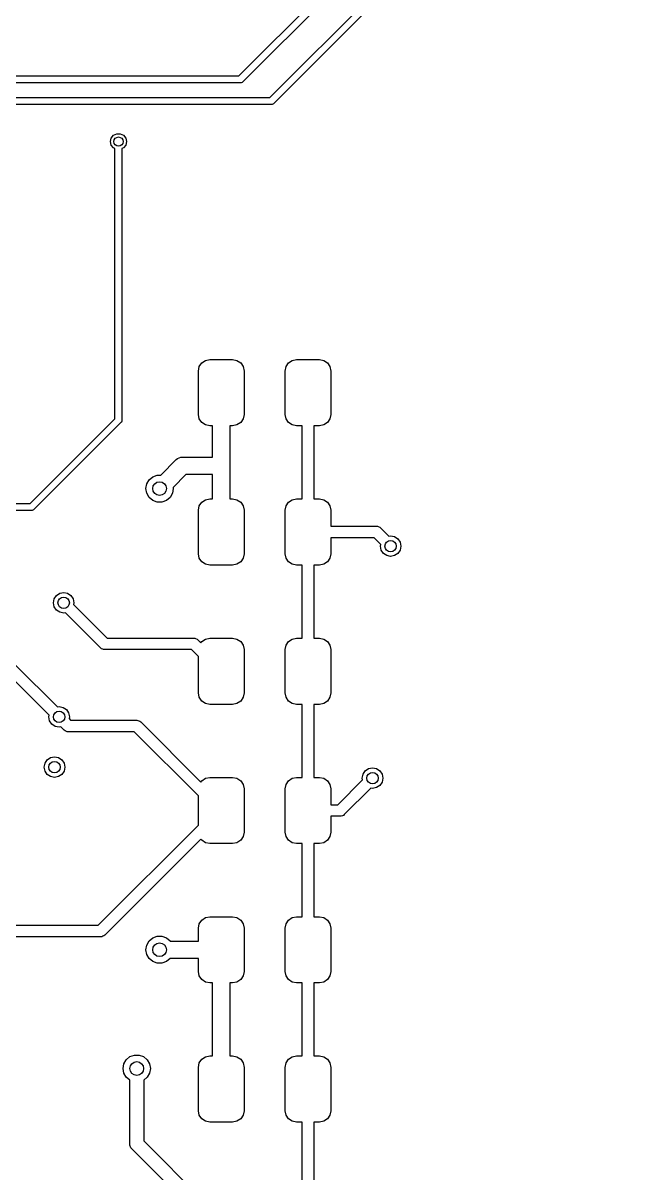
# Model space of a CAD drawing. Extents: x 0.05 to 3.89, y 0.04 to 4.21.
# Drawn here: x 3.276 to 3.795, y 2.115 to 3.106 of the extents above; entities that cross this region are included whole.
import ezdxf

# ---------------------------------------------------------------- set-up
doc = ezdxf.new("R2010")
doc.units = 0
doc.header["$MEASUREMENT"] = 0
doc.layers.add('BLACK', color=7, linetype='CONTINUOUS')

msp = doc.modelspace()

# ---------------------------------------------------------------- linework, layer by layer
at = {"layer": 'BLACK', "linetype": 'CONTINUOUS'}
for p, q in [((3.48891, 3.04198), (3.79077, 3.34383)), ((3.79501, 3.33959), (3.49228, 3.03686)), ((3.46214, 3.06048), (3.56747, 3.16581)), ((3.57259, 3.16245), (3.46551, 3.05536)), ((3.24094, 3.06048), (3.46214, 3.06048)), ((3.46339, 3.05448), (3.24219, 3.05448)), ((3.46397, 3.05454), (3.46339, 3.05448)), ((3.46505, 3.05499), (3.46397, 3.05454)), ((3.46551, 3.05536), (3.46505, 3.05499)), ((3.24646, 3.04198), (3.48891, 3.04198)), ((3.49016, 3.03598), (3.2477, 3.03598)), ((3.49074, 3.03603), (3.49016, 3.03598)), ((3.49182, 3.03648), (3.49074, 3.03603)), ((3.49228, 3.03686), (3.49182, 3.03648)), ((3.35138, 3.00394), (3.35206, 3.00693)), ((3.35206, 3.00693), (3.35397, 3.00932)), ((3.35397, 3.00932), (3.35673, 3.01065)), ((3.35673, 3.01065), (3.3598, 3.01065)), ((3.3598, 3.01065), (3.36256, 3.00932)), ((3.36256, 3.00932), (3.36448, 3.00693)), ((3.36448, 3.00693), (3.36516, 3.00394)), ((3.35206, 3.00095), (3.35138, 3.00394)), ((3.35397, 2.99855), (3.35206, 3.00095)), ((3.35527, 2.99793), (3.35397, 2.99855)), ((3.35527, 2.76502), (3.35527, 2.99793)), ((3.36256, 2.99855), (3.36127, 2.99793)), ((3.36127, 2.99793), (3.36127, 2.76378)), ((3.36448, 3.00095), (3.36256, 2.99855)), ((3.36516, 3.00394), (3.36448, 3.00095)), ((3.43324, 2.8152), (3.43701, 2.81594)), ((3.43701, 2.81594), (3.45669, 2.81594)), ((3.45669, 2.81594), (3.46046, 2.8152)), ((3.50804, 2.8152), (3.51181, 2.81594)), ((3.51181, 2.81594), (3.5315, 2.81594)), ((3.5315, 2.81594), (3.53526, 2.8152)), ((3.42717, 2.8061), (3.42791, 2.80987)), ((3.42717, 2.7687), (3.42717, 2.8061)), ((3.42791, 2.80987), (3.43005, 2.81306)), ((3.43005, 2.81306), (3.43324, 2.8152)), ((3.46046, 2.8152), (3.46365, 2.81306)), ((3.46365, 2.81306), (3.46579, 2.80987)), ((3.46579, 2.80987), (3.46654, 2.8061)), ((3.46654, 2.8061), (3.46654, 2.7687)), ((3.50197, 2.8061), (3.50272, 2.80987)), ((3.50197, 2.7687), (3.50197, 2.8061)), ((3.50272, 2.80987), (3.50485, 2.81306)), ((3.50485, 2.81306), (3.50804, 2.8152)), ((3.53526, 2.8152), (3.53846, 2.81306)), ((3.53846, 2.81306), (3.54059, 2.80987)), ((3.54059, 2.80987), (3.54134, 2.8061)), ((3.54134, 2.8061), (3.54134, 2.7687)), ((3.42791, 2.76493), (3.42717, 2.7687)), ((3.46654, 2.7687), (3.46579, 2.76493)), ((3.50272, 2.76493), (3.50197, 2.7687)), ((3.54134, 2.7687), (3.54059, 2.76493)), ((3.33252, 2.74228), (3.35527, 2.76502)), ((3.36039, 2.76166), (3.33677, 2.73804)), ((3.36076, 2.76211), (3.36039, 2.76166)), ((3.36109, 2.7629), (3.36076, 2.76211)), ((3.36121, 2.76319), (3.36109, 2.7629)), ((3.36127, 2.76378), (3.36121, 2.76319)), ((3.43005, 2.76174), (3.42791, 2.76493)), ((3.43324, 2.75961), (3.43005, 2.76174)), ((3.43701, 2.75886), (3.43324, 2.75961)), ((3.43935, 2.75886), (3.43701, 2.75886)), ((3.43935, 2.73191), (3.43935, 2.75886)), ((3.45669, 2.75886), (3.45435, 2.75886)), ((3.45435, 2.75886), (3.45435, 2.72441)), ((3.46046, 2.75961), (3.45669, 2.75886)), ((3.46365, 2.76174), (3.46046, 2.75961)), ((3.46579, 2.76493), (3.46365, 2.76174)), ((3.50485, 2.76174), (3.50272, 2.76493)), ((3.50804, 2.75961), (3.50485, 2.76174)), ((3.51181, 2.75886), (3.50804, 2.75961)), ((3.51665, 2.75886), (3.51181, 2.75886)), ((3.51665, 2.69587), (3.51665, 2.75886)), ((3.5315, 2.75886), (3.52665, 2.75886)), ((3.52665, 2.75886), (3.52665, 2.69587)), ((3.53526, 2.75961), (3.5315, 2.75886)), ((3.53846, 2.76174), (3.53526, 2.75961)), ((3.54059, 2.76493), (3.53846, 2.76174)), ((3.28203, 2.69178), (3.33252, 2.74228)), ((3.33677, 2.73804), (3.28539, 2.68666)), ((3.33252, 2.74228), (3.33252, 2.74228)), ((3.33677, 2.73804), (3.33677, 2.73804)), ((3.39473, 2.71636), (3.40808, 2.72971)), ((3.40808, 2.72971), (3.40922, 2.73065)), ((3.40922, 2.73065), (3.41192, 2.73177)), ((3.41192, 2.73177), (3.41339, 2.73191)), ((3.41339, 2.73191), (3.43935, 2.73191)), ((3.41649, 2.71691), (3.40533, 2.70575)), ((3.43935, 2.71691), (3.41649, 2.71691)), ((3.43935, 2.69587), (3.43935, 2.71691)), ((3.45435, 2.72441), (3.45435, 2.69587)), ((3.38189, 2.70472), (3.3826, 2.70876)), ((3.3826, 2.70876), (3.38465, 2.71232)), ((3.38465, 2.71232), (3.3878, 2.71495)), ((3.3878, 2.71495), (3.39165, 2.71636)), ((3.39165, 2.71636), (3.39473, 2.71636)), ((3.3826, 2.70068), (3.38189, 2.70472)), ((3.38465, 2.69713), (3.3826, 2.70068)), ((3.3878, 2.6945), (3.38465, 2.69713)), ((3.40275, 2.69713), (3.39961, 2.6945)), ((3.4048, 2.70068), (3.40275, 2.69713)), ((3.40551, 2.70472), (3.4048, 2.70068)), ((3.40533, 2.70575), (3.40551, 2.70472)), ((3.19409, 2.69178), (3.28203, 2.69178)), ((3.39165, 2.69309), (3.3878, 2.6945)), ((3.39575, 2.69309), (3.39165, 2.69309)), ((3.39961, 2.6945), (3.39575, 2.69309)), ((3.42717, 2.68602), (3.42791, 2.68979)), ((3.42791, 2.68979), (3.43005, 2.69298)), ((3.43005, 2.69298), (3.43324, 2.69512)), ((3.43324, 2.69512), (3.43701, 2.69587)), ((3.43701, 2.69587), (3.43935, 2.69587)), ((3.45435, 2.69587), (3.45669, 2.69587)), ((3.45669, 2.69587), (3.46046, 2.69512)), ((3.46046, 2.69512), (3.46365, 2.69298)), ((3.46365, 2.69298), (3.46579, 2.68979)), ((3.46579, 2.68979), (3.46654, 2.68602)), ((3.50197, 2.68602), (3.50272, 2.68979)), ((3.50272, 2.68979), (3.50485, 2.69298)), ((3.50485, 2.69298), (3.50804, 2.69512)), ((3.50804, 2.69512), (3.51181, 2.69587)), ((3.51181, 2.69587), (3.51665, 2.69587)), ((3.52665, 2.69587), (3.5315, 2.69587)), ((3.5315, 2.69587), (3.53526, 2.69512)), ((3.53526, 2.69512), (3.53846, 2.69298)), ((3.53846, 2.69298), (3.54059, 2.68979)), ((3.54059, 2.68979), (3.54134, 2.68602)), ((3.28327, 2.68578), (3.19409, 2.68578)), ((3.28385, 2.68584), (3.28327, 2.68578)), ((3.28493, 2.68629), (3.28385, 2.68584)), ((3.28539, 2.68666), (3.28493, 2.68629)), ((3.42717, 2.64862), (3.42717, 2.68602)), ((3.46654, 2.68602), (3.46654, 2.64862)), ((3.50197, 2.64862), (3.50197, 2.68602)), ((3.54134, 2.68602), (3.54134, 2.67232)), ((3.54134, 2.67232), (3.58071, 2.67232)), ((3.58071, 2.67232), (3.58168, 2.67223)), ((3.58168, 2.67223), (3.58168, 2.67223)), ((3.58168, 2.67223), (3.58217, 2.67203)), ((3.58217, 2.67203), (3.58349, 2.67148)), ((3.58349, 2.67148), (3.58349, 2.67148)), ((3.58349, 2.67148), (3.58424, 2.67086)), ((3.58424, 2.67086), (3.59142, 2.66368)), ((3.57864, 2.66232), (3.54134, 2.66232)), ((3.54134, 2.66232), (3.54134, 2.64862)), ((3.58435, 2.65661), (3.57864, 2.66232)), ((3.59142, 2.66368), (3.59291, 2.66398)), ((3.59291, 2.66398), (3.5963, 2.6633)), ((3.5963, 2.6633), (3.59918, 2.66138)), ((3.59918, 2.66138), (3.6011, 2.65851)), ((3.6011, 2.65851), (3.60177, 2.65512)), ((3.42791, 2.64486), (3.42717, 2.64862)), ((3.46654, 2.64862), (3.46579, 2.64486)), ((3.50272, 2.64486), (3.50197, 2.64862)), ((3.54134, 2.64862), (3.54059, 2.64486)), ((3.58406, 2.65512), (3.58435, 2.65661)), ((3.58473, 2.65173), (3.58406, 2.65512)), ((3.58665, 2.64885), (3.58473, 2.65173)), ((3.58952, 2.64693), (3.58665, 2.64885)), ((3.59918, 2.64885), (3.5963, 2.64693)), ((3.6011, 2.65173), (3.59918, 2.64885)), ((3.60177, 2.65512), (3.6011, 2.65173)), ((3.43005, 2.64166), (3.42791, 2.64486)), ((3.43324, 2.63953), (3.43005, 2.64166)), ((3.43701, 2.63878), (3.43324, 2.63953)), ((3.45669, 2.63878), (3.43701, 2.63878)), ((3.46046, 2.63953), (3.45669, 2.63878)), ((3.46365, 2.64166), (3.46046, 2.63953)), ((3.46579, 2.64486), (3.46365, 2.64166)), ((3.50485, 2.64166), (3.50272, 2.64486)), ((3.50804, 2.63953), (3.50485, 2.64166)), ((3.51181, 2.63878), (3.50804, 2.63953)), ((3.51665, 2.63878), (3.51181, 2.63878)), ((3.51665, 2.57579), (3.51665, 2.63878)), ((3.5315, 2.63878), (3.52665, 2.63878)), ((3.52665, 2.63878), (3.52665, 2.57579)), ((3.53526, 2.63953), (3.5315, 2.63878)), ((3.53846, 2.64166), (3.53526, 2.63953)), ((3.54059, 2.64486), (3.53846, 2.64166)), ((3.59291, 2.64626), (3.58952, 2.64693)), ((3.5963, 2.64693), (3.59291, 2.64626)), ((3.30217, 2.6063), (3.30284, 2.60969)), ((3.30284, 2.60969), (3.30476, 2.61256)), ((3.30476, 2.61256), (3.30763, 2.61448)), ((3.30763, 2.61448), (3.31102, 2.61516)), ((3.31102, 2.61516), (3.31441, 2.61448)), ((3.31441, 2.61448), (3.31729, 2.61256)), ((3.31729, 2.61256), (3.31921, 2.60969)), ((3.31921, 2.60969), (3.31988, 2.6063)), ((3.30284, 2.60291), (3.30217, 2.6063)), ((3.30476, 2.60004), (3.30284, 2.60291)), ((3.30763, 2.59812), (3.30476, 2.60004)), ((3.31102, 2.59744), (3.30763, 2.59812)), ((3.31988, 2.6063), (3.31959, 2.60481)), ((3.31959, 2.60481), (3.34853, 2.57587)), ((3.31251, 2.59774), (3.31102, 2.59744)), ((3.34292, 2.56733), (3.31251, 2.59774)), ((3.34853, 2.57587), (3.42323, 2.57587)), ((3.42323, 2.57587), (3.4242, 2.57577)), ((3.4242, 2.57577), (3.4242, 2.57577)), ((3.4242, 2.57577), (3.42464, 2.57559)), ((3.42464, 2.57559), (3.42601, 2.57502)), ((3.42601, 2.57502), (3.42601, 2.57502)), ((3.42601, 2.57502), (3.42676, 2.5744)), ((3.42676, 2.5744), (3.42933, 2.57183)), ((3.42933, 2.57183), (3.43005, 2.5729)), ((3.43005, 2.5729), (3.43324, 2.57504)), ((3.43324, 2.57504), (3.43701, 2.57579)), ((3.43701, 2.57579), (3.45669, 2.57579)), ((3.45669, 2.57579), (3.46046, 2.57504)), ((3.46046, 2.57504), (3.46365, 2.5729)), ((3.46365, 2.5729), (3.46579, 2.56971)), ((3.46579, 2.56971), (3.46654, 2.56594)), ((3.50197, 2.56594), (3.50272, 2.56971)), ((3.50272, 2.56971), (3.50485, 2.5729)), ((3.50485, 2.5729), (3.50804, 2.57504)), ((3.50804, 2.57504), (3.51181, 2.57579)), ((3.51181, 2.57579), (3.51665, 2.57579)), ((3.52665, 2.57579), (3.5315, 2.57579)), ((3.5315, 2.57579), (3.53526, 2.57504)), ((3.53526, 2.57504), (3.53846, 2.5729)), ((3.53846, 2.5729), (3.54059, 2.56971)), ((3.54059, 2.56971), (3.54134, 2.56594)), ((3.34368, 2.56671), (3.34292, 2.56733)), ((3.34473, 2.56627), (3.34368, 2.56671)), ((3.34368, 2.56671), (3.34368, 2.56671)), ((3.34548, 2.56596), (3.34473, 2.56627)), ((3.34646, 2.56587), (3.34548, 2.56596)), ((3.34548, 2.56596), (3.34548, 2.56596)), ((3.42116, 2.56587), (3.34646, 2.56587)), ((3.42717, 2.55986), (3.42116, 2.56587)), ((3.42717, 2.52854), (3.42717, 2.55986)), ((3.46654, 2.56594), (3.46654, 2.52854)), ((3.50197, 2.52854), (3.50197, 2.56594)), ((3.54134, 2.56594), (3.54134, 2.52854)), ((3.26949, 2.55254), (3.3056, 2.51644)), ((3.29852, 2.50936), (3.26572, 2.54217)), ((3.42791, 2.52478), (3.42717, 2.52854)), ((3.46654, 2.52854), (3.46579, 2.52478)), ((3.50272, 2.52478), (3.50197, 2.52854)), ((3.54134, 2.52854), (3.54059, 2.52478)), ((3.43005, 2.52158), (3.42791, 2.52478)), ((3.43324, 2.51945), (3.43005, 2.52158)), ((3.43701, 2.5187), (3.43324, 2.51945)), ((3.45669, 2.5187), (3.43701, 2.5187)), ((3.46046, 2.51945), (3.45669, 2.5187)), ((3.46365, 2.52158), (3.46046, 2.51945)), ((3.46579, 2.52478), (3.46365, 2.52158)), ((3.50485, 2.52158), (3.50272, 2.52478)), ((3.50804, 2.51945), (3.50485, 2.52158)), ((3.51181, 2.5187), (3.50804, 2.51945)), ((3.51665, 2.5187), (3.51181, 2.5187)), ((3.51665, 2.45571), (3.51665, 2.5187)), ((3.5315, 2.5187), (3.52665, 2.5187)), ((3.52665, 2.5187), (3.52665, 2.45571)), ((3.53526, 2.51945), (3.5315, 2.5187)), ((3.53846, 2.52158), (3.53526, 2.51945)), ((3.54059, 2.52478), (3.53846, 2.52158)), ((3.29823, 2.50787), (3.29852, 2.50936)), ((3.3056, 2.51644), (3.30709, 2.51673)), ((3.30709, 2.51673), (3.31048, 2.51606)), ((3.31048, 2.51606), (3.31335, 2.51414)), ((3.31335, 2.51414), (3.31527, 2.51126)), ((3.31527, 2.51126), (3.31594, 2.50787)), ((3.2989, 2.50448), (3.29823, 2.50787)), ((3.30082, 2.50161), (3.2989, 2.50448)), ((3.3037, 2.49969), (3.30082, 2.50161)), ((3.30709, 2.49902), (3.3037, 2.49969)), ((3.30858, 2.49931), (3.30709, 2.49902)), ((3.31143, 2.49646), (3.30858, 2.49931)), ((3.31594, 2.50787), (3.31565, 2.50638)), ((3.31565, 2.50638), (3.31703, 2.505)), ((3.31703, 2.505), (3.37402, 2.505)), ((3.37402, 2.505), (3.37499, 2.5049)), ((3.37499, 2.5049), (3.37499, 2.5049)), ((3.37499, 2.5049), (3.37574, 2.50459)), ((3.37574, 2.50459), (3.37679, 2.50416)), ((3.37679, 2.50416), (3.37679, 2.50416)), ((3.37679, 2.50416), (3.37755, 2.50354)), ((3.37755, 2.50354), (3.42933, 2.45175)), ((3.31218, 2.49584), (3.31143, 2.49646)), ((3.31399, 2.4951), (3.31218, 2.49584)), ((3.31496, 2.495), (3.31399, 2.4951)), ((3.31399, 2.4951), (3.31399, 2.4951)), ((3.37194, 2.495), (3.31496, 2.495)), ((3.42717, 2.43978), (3.37194, 2.495)), ((3.29497, 2.46796), (3.29689, 2.47083)), ((3.29689, 2.47083), (3.29976, 2.47275)), ((3.29976, 2.47275), (3.30315, 2.47343)), ((3.30315, 2.47343), (3.30654, 2.47275)), ((3.30654, 2.47275), (3.30941, 2.47083)), ((3.30941, 2.47083), (3.31133, 2.46796)), ((3.29429, 2.46457), (3.29497, 2.46796)), ((3.29497, 2.46118), (3.29429, 2.46457)), ((3.29689, 2.4583), (3.29497, 2.46118)), ((3.31133, 2.46118), (3.30941, 2.4583)), ((3.31133, 2.46796), (3.31201, 2.46457)), ((3.31201, 2.46457), (3.31133, 2.46118)), ((3.56916, 2.45847), (3.57108, 2.46134)), ((3.57108, 2.46134), (3.57396, 2.46326)), ((3.57396, 2.46326), (3.57735, 2.46394)), ((3.57735, 2.46394), (3.58074, 2.46326)), ((3.58074, 2.46326), (3.58361, 2.46134)), ((3.58361, 2.46134), (3.58553, 2.45847)), ((3.29976, 2.45638), (3.29689, 2.4583)), ((3.30315, 2.45571), (3.29976, 2.45638)), ((3.30654, 2.45638), (3.30315, 2.45571)), ((3.30941, 2.4583), (3.30654, 2.45638)), ((3.42933, 2.45175), (3.43005, 2.45283)), ((3.43005, 2.45283), (3.43324, 2.45496)), ((3.43324, 2.45496), (3.43701, 2.45571)), ((3.43701, 2.45571), (3.45669, 2.45571)), ((3.45669, 2.45571), (3.46046, 2.45496)), ((3.46046, 2.45496), (3.46365, 2.45283)), ((3.46365, 2.45283), (3.46579, 2.44963)), ((3.46579, 2.44963), (3.46654, 2.44587)), ((3.50197, 2.44587), (3.50272, 2.44963)), ((3.50272, 2.44963), (3.50485, 2.45283)), ((3.50485, 2.45283), (3.50804, 2.45496)), ((3.50804, 2.45496), (3.51181, 2.45571)), ((3.51181, 2.45571), (3.51665, 2.45571)), ((3.52665, 2.45571), (3.5315, 2.45571)), ((3.5315, 2.45571), (3.53526, 2.45496)), ((3.53526, 2.45496), (3.53846, 2.45283)), ((3.53846, 2.45283), (3.54059, 2.44963)), ((3.54059, 2.44963), (3.54134, 2.44587)), ((3.54736, 2.43217), (3.56879, 2.45359)), ((3.56849, 2.45508), (3.56916, 2.45847)), ((3.56879, 2.45359), (3.56849, 2.45508)), ((3.58553, 2.45169), (3.58361, 2.44882)), ((3.58553, 2.45847), (3.58621, 2.45508)), ((3.58621, 2.45508), (3.58553, 2.45169)), ((3.42717, 2.41455), (3.42717, 2.43978)), ((3.46654, 2.44587), (3.46654, 2.40846)), ((3.50197, 2.40846), (3.50197, 2.44587)), ((3.54134, 2.44587), (3.54134, 2.43217)), ((3.57586, 2.44652), (3.55297, 2.42363)), ((3.57735, 2.44622), (3.57586, 2.44652)), ((3.58074, 2.4469), (3.57735, 2.44622)), ((3.58361, 2.44882), (3.58074, 2.4469)), ((3.54134, 2.43217), (3.54736, 2.43217)), ((3.54943, 2.42217), (3.54134, 2.42217)), ((3.54134, 2.42217), (3.54134, 2.40846)), ((3.55041, 2.42226), (3.54943, 2.42217)), ((3.55136, 2.42266), (3.55041, 2.42226)), ((3.55041, 2.42226), (3.55041, 2.42226)), ((3.55221, 2.42301), (3.55136, 2.42266)), ((3.55297, 2.42363), (3.55221, 2.42301)), ((3.55221, 2.42301), (3.55221, 2.42301)), ((3.34084, 2.32823), (3.42717, 2.41455)), ((3.42933, 2.40258), (3.34645, 2.31969)), ((3.43005, 2.4015), (3.42933, 2.40258)), ((3.43324, 2.39937), (3.43005, 2.4015)), ((3.46365, 2.4015), (3.46046, 2.39937)), ((3.46579, 2.4047), (3.46365, 2.4015)), ((3.46654, 2.40846), (3.46579, 2.4047)), ((3.50272, 2.4047), (3.50197, 2.40846)), ((3.50485, 2.4015), (3.50272, 2.4047)), ((3.50804, 2.39937), (3.50485, 2.4015)), ((3.53846, 2.4015), (3.53526, 2.39937)), ((3.54059, 2.4047), (3.53846, 2.4015)), ((3.54134, 2.40846), (3.54059, 2.4047)), ((3.43701, 2.39862), (3.43324, 2.39937)), ((3.45669, 2.39862), (3.43701, 2.39862)), ((3.46046, 2.39937), (3.45669, 2.39862)), ((3.51181, 2.39862), (3.50804, 2.39937)), ((3.51665, 2.39862), (3.51181, 2.39862)), ((3.51665, 2.33563), (3.51665, 2.39862)), ((3.5315, 2.39862), (3.52665, 2.39862)), ((3.52665, 2.39862), (3.52665, 2.33563)), ((3.53526, 2.39937), (3.5315, 2.39862)), ((3.42791, 2.32955), (3.43005, 2.33275)), ((3.43005, 2.33275), (3.43324, 2.33488)), ((3.43324, 2.33488), (3.43701, 2.33563)), ((3.43701, 2.33563), (3.45669, 2.33563)), ((3.45669, 2.33563), (3.46046, 2.33488)), ((3.46046, 2.33488), (3.46365, 2.33275)), ((3.46365, 2.33275), (3.46579, 2.32955)), ((3.50272, 2.32955), (3.50485, 2.33275)), ((3.50485, 2.33275), (3.50804, 2.33488)), ((3.50804, 2.33488), (3.51181, 2.33563)), ((3.51181, 2.33563), (3.51665, 2.33563)), ((3.52665, 2.33563), (3.5315, 2.33563)), ((3.5315, 2.33563), (3.53526, 2.33488)), ((3.53526, 2.33488), (3.53846, 2.33275)), ((3.53846, 2.33275), (3.54059, 2.32955)), ((3.26516, 2.32823), (3.34084, 2.32823)), ((3.42717, 2.32579), (3.42791, 2.32955)), ((3.42717, 2.31459), (3.42717, 2.32579)), ((3.46579, 2.32955), (3.46654, 2.32579)), ((3.46654, 2.32579), (3.46654, 2.28839)), ((3.50197, 2.32579), (3.50272, 2.32955)), ((3.50197, 2.28839), (3.50197, 2.32579)), ((3.54059, 2.32955), (3.54134, 2.32579)), ((3.54134, 2.32579), (3.54134, 2.28839)), ((3.34291, 2.31823), (3.26516, 2.31823)), ((3.34389, 2.31832), (3.34291, 2.31823)), ((3.34484, 2.31872), (3.34389, 2.31832)), ((3.34389, 2.31832), (3.34389, 2.31832)), ((3.34569, 2.31907), (3.34484, 2.31872)), ((3.34645, 2.31969), (3.34569, 2.31907)), ((3.34569, 2.31907), (3.34569, 2.31907)), ((3.38189, 2.30709), (3.3826, 2.31113)), ((3.3826, 2.31113), (3.38465, 2.31468)), ((3.38465, 2.31468), (3.3878, 2.31732)), ((3.3878, 2.31732), (3.39165, 2.31872)), ((3.39165, 2.31872), (3.39575, 2.31872)), ((3.39575, 2.31872), (3.39961, 2.31732)), ((3.39961, 2.31732), (3.40275, 2.31468)), ((3.40275, 2.31468), (3.4028, 2.31459)), ((3.4028, 2.31459), (3.42717, 2.31459)), ((3.3826, 2.30305), (3.38189, 2.30709)), ((3.38465, 2.29949), (3.3826, 2.30305)), ((3.3878, 2.29686), (3.38465, 2.29949)), ((3.39165, 2.29546), (3.3878, 2.29686)), ((3.39575, 2.29546), (3.39165, 2.29546)), ((3.39961, 2.29686), (3.39575, 2.29546)), ((3.40275, 2.29949), (3.39961, 2.29686)), ((3.4028, 2.29959), (3.40275, 2.29949)), ((3.42717, 2.29959), (3.4028, 2.29959)), ((3.42717, 2.28839), (3.42717, 2.29959)), ((3.42791, 2.28462), (3.42717, 2.28839)), ((3.43005, 2.28143), (3.42791, 2.28462)), ((3.43324, 2.27929), (3.43005, 2.28143)), ((3.46365, 2.28143), (3.46046, 2.27929)), ((3.46579, 2.28462), (3.46365, 2.28143)), ((3.46654, 2.28839), (3.46579, 2.28462)), ((3.50272, 2.28462), (3.50197, 2.28839)), ((3.50485, 2.28143), (3.50272, 2.28462)), ((3.50804, 2.27929), (3.50485, 2.28143)), ((3.53846, 2.28143), (3.53526, 2.27929)), ((3.54059, 2.28462), (3.53846, 2.28143)), ((3.54134, 2.28839), (3.54059, 2.28462)), ((3.43701, 2.27854), (3.43324, 2.27929)), ((3.43935, 2.27854), (3.43701, 2.27854)), ((3.43935, 2.21555), (3.43935, 2.27854)), ((3.45669, 2.27854), (3.45435, 2.27854)), ((3.45435, 2.27854), (3.45435, 2.21555)), ((3.46046, 2.27929), (3.45669, 2.27854)), ((3.51181, 2.27854), (3.50804, 2.27929)), ((3.51665, 2.27854), (3.51181, 2.27854)), ((3.51665, 2.21555), (3.51665, 2.27854)), ((3.5315, 2.27854), (3.52665, 2.27854)), ((3.52665, 2.27854), (3.52665, 2.21555)), ((3.53526, 2.27929), (3.5315, 2.27854)), ((3.36292, 2.20876), (3.36497, 2.21232)), ((3.36497, 2.21232), (3.36811, 2.21495)), ((3.36811, 2.21495), (3.37196, 2.21636)), ((3.37196, 2.21636), (3.37607, 2.21636)), ((3.37607, 2.21636), (3.37992, 2.21495)), ((3.37992, 2.21495), (3.38306, 2.21232)), ((3.38306, 2.21232), (3.38511, 2.20876)), ((3.42791, 2.20948), (3.43005, 2.21267)), ((3.43005, 2.21267), (3.43324, 2.2148)), ((3.43324, 2.2148), (3.43701, 2.21555)), ((3.43701, 2.21555), (3.43935, 2.21555)), ((3.45435, 2.21555), (3.45669, 2.21555)), ((3.45669, 2.21555), (3.46046, 2.2148)), ((3.46046, 2.2148), (3.46365, 2.21267)), ((3.46365, 2.21267), (3.46579, 2.20948)), ((3.50272, 2.20948), (3.50485, 2.21267)), ((3.50485, 2.21267), (3.50804, 2.2148)), ((3.50804, 2.2148), (3.51181, 2.21555)), ((3.51181, 2.21555), (3.51665, 2.21555)), ((3.52665, 2.21555), (3.5315, 2.21555)), ((3.5315, 2.21555), (3.53526, 2.2148)), ((3.53526, 2.2148), (3.53846, 2.21267)), ((3.53846, 2.21267), (3.54059, 2.20948)), ((3.3622, 2.20472), (3.36292, 2.20876)), ((3.36292, 2.20068), (3.3622, 2.20472)), ((3.38511, 2.20876), (3.38583, 2.20472)), ((3.38583, 2.20472), (3.38511, 2.20068)), ((3.42717, 2.20571), (3.42791, 2.20948)), ((3.42717, 2.16831), (3.42717, 2.20571)), ((3.46579, 2.20948), (3.46654, 2.20571)), ((3.46654, 2.20571), (3.46654, 2.16831)), ((3.50197, 2.20571), (3.50272, 2.20948)), ((3.50197, 2.16831), (3.50197, 2.20571)), ((3.54059, 2.20948), (3.54134, 2.20571)), ((3.54134, 2.20571), (3.54134, 2.16831)), ((3.36497, 2.19713), (3.36292, 2.20068)), ((3.36802, 2.19458), (3.36497, 2.19713)), ((3.36802, 2.15354), (3.36802, 2.19458)), ((3.38306, 2.19713), (3.38002, 2.19458)), ((3.38002, 2.19458), (3.38002, 2.15354)), ((3.38511, 2.20068), (3.38306, 2.19713)), ((3.42791, 2.16454), (3.42717, 2.16831)), ((3.43005, 2.16135), (3.42791, 2.16454)), ((3.46579, 2.16454), (3.46365, 2.16135)), ((3.46654, 2.16831), (3.46579, 2.16454)), ((3.50272, 2.16454), (3.50197, 2.16831)), ((3.50485, 2.16135), (3.50272, 2.16454)), ((3.54059, 2.16454), (3.53846, 2.16135)), ((3.54134, 2.16831), (3.54059, 2.16454)), ((3.36802, 2.13976), (3.36802, 2.15354)), ((3.38002, 2.15354), (3.38002, 2.14225)), ((3.43324, 2.15921), (3.43005, 2.16135)), ((3.43701, 2.15846), (3.43324, 2.15921)), ((3.45669, 2.15846), (3.43701, 2.15846)), ((3.46046, 2.15921), (3.45669, 2.15846)), ((3.46365, 2.16135), (3.46046, 2.15921)), ((3.50804, 2.15921), (3.50485, 2.16135)), ((3.51181, 2.15846), (3.50804, 2.15921)), ((3.51665, 2.15846), (3.51181, 2.15846)), ((3.51665, 2.09547), (3.51665, 2.15846)), ((3.5315, 2.15846), (3.52665, 2.15846)), ((3.52665, 2.15846), (3.52665, 2.09547)), ((3.53526, 2.15921), (3.5315, 2.15846)), ((3.53846, 2.16135), (3.53526, 2.15921)), ((3.38002, 2.14225), (3.4299, 2.09237)), ((3.36813, 2.13859), (3.36802, 2.13976)), ((3.36903, 2.13643), (3.36813, 2.13859)), ((3.36977, 2.13552), (3.36903, 2.13643)), ((3.42717, 2.07813), (3.36977, 2.13552))]:
    msp.add_line(p, q, dxfattribs=at)
at = {"layer": 'BLACK'}
for centre, radius in [((3.35827, 3.00394), 0.00394), ((3.3937, 2.70472), 0.00591), ((3.59291, 2.65512), 0.00492), ((3.31102, 2.6063), 0.00492), ((3.30709, 2.50787), 0.00492), ((3.30315, 2.46457), 0.00492), ((3.57735, 2.45508), 0.00492), ((3.3937, 2.30709), 0.00591), ((3.37402, 2.20472), 0.00591)]:
    msp.add_circle(centre, radius, dxfattribs=at)

doc.saveas('drawing.dxf')
